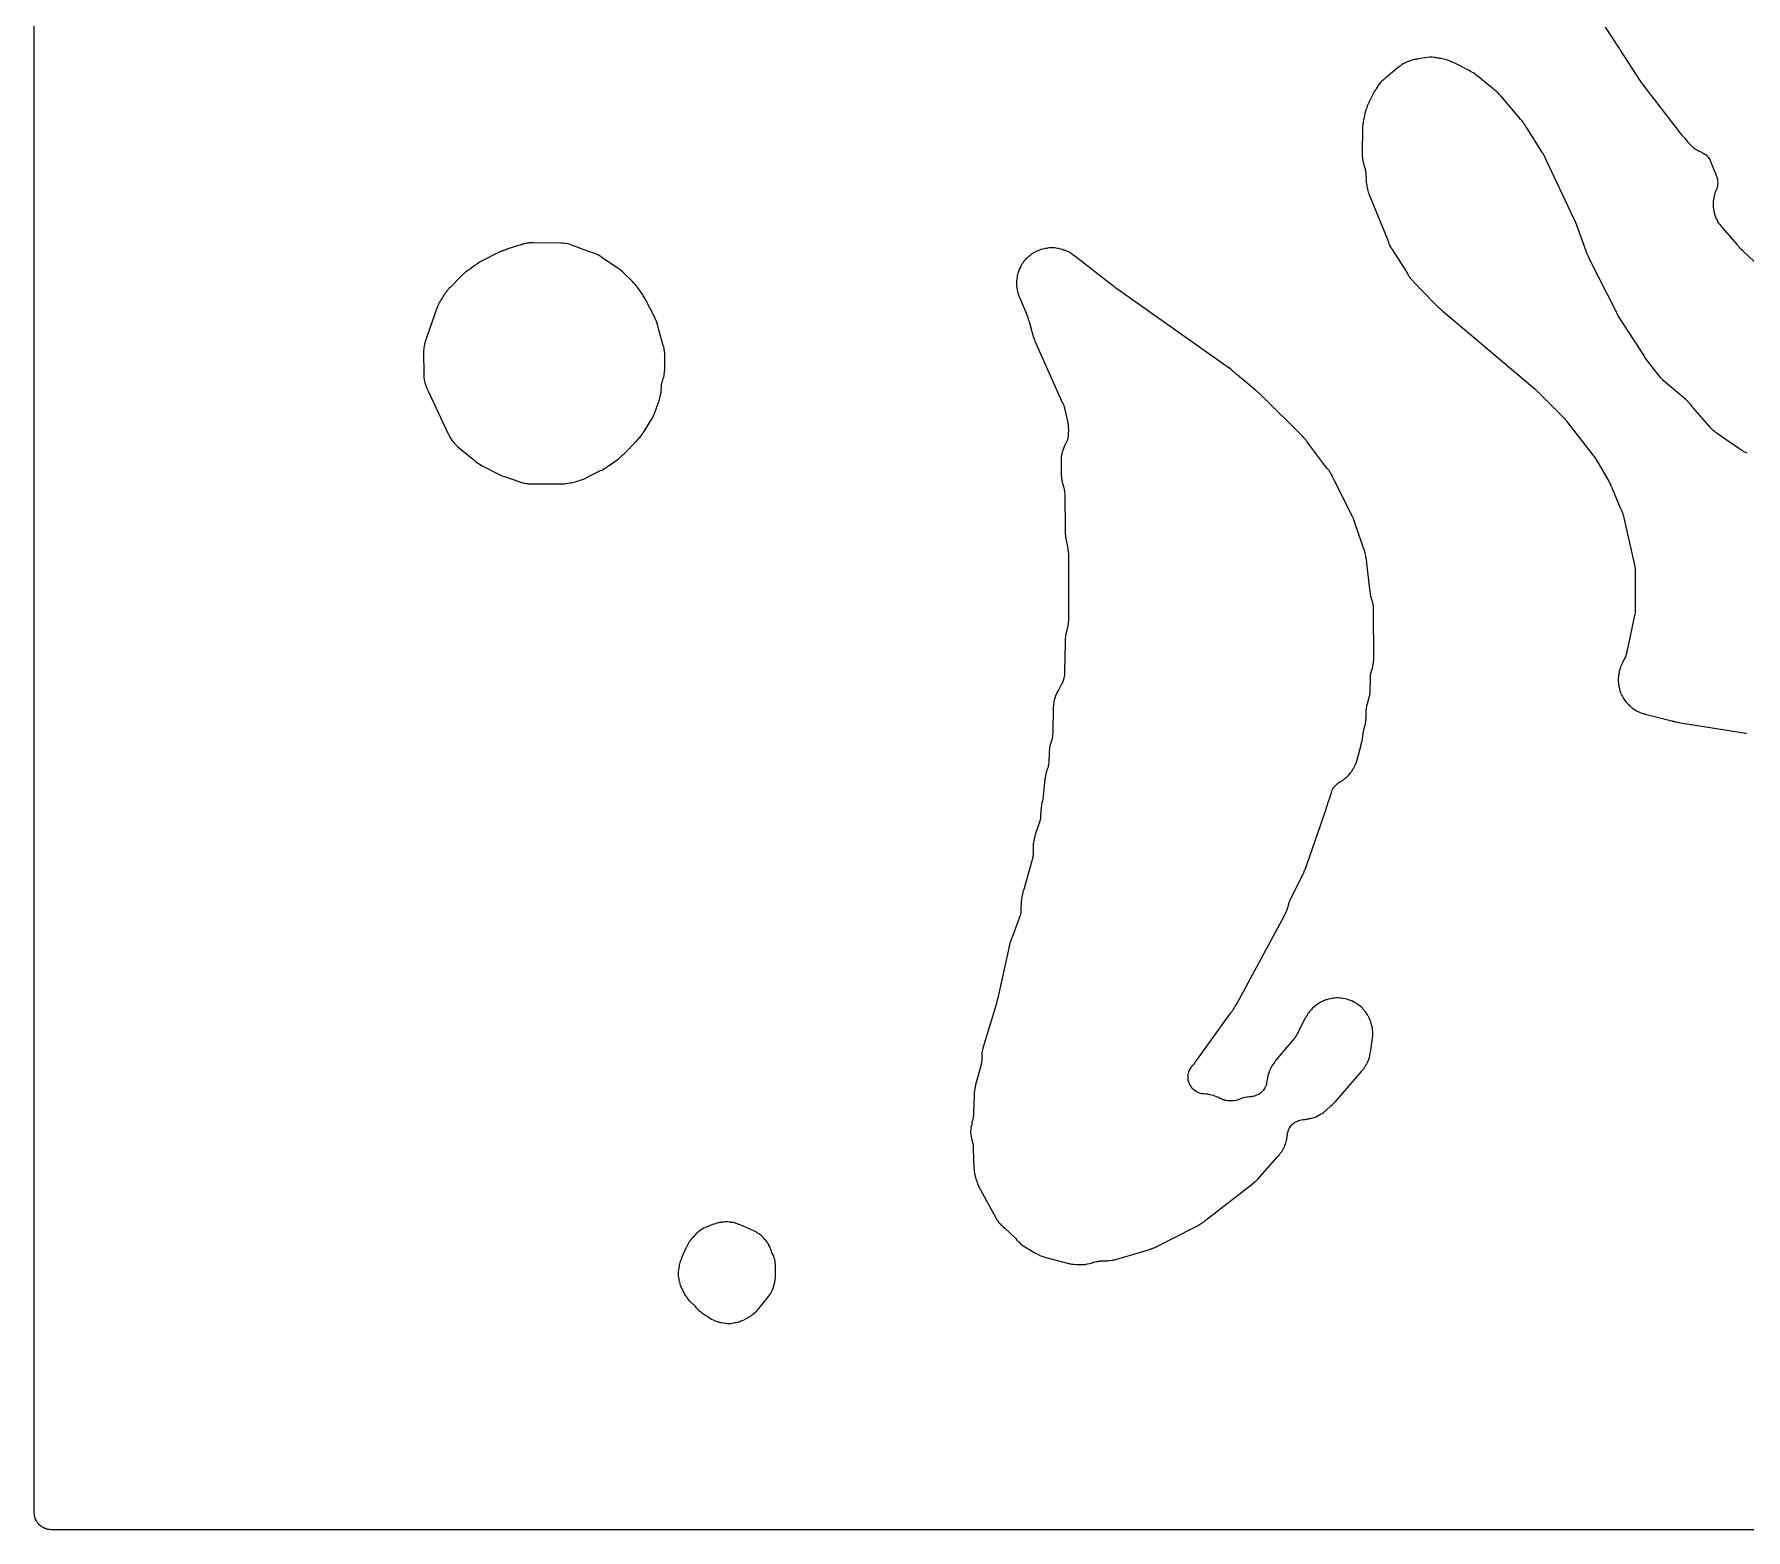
# Model space of a CAD drawing. Header units: millimetres. Extents: x 0 to 300, y 0 to 300.
# Drawn here: x -0.1 to 120.9, y -0.1 to 105.6 of the extents above; entities that cross this region are included whole.
import ezdxf

# ---------------------------------------------------------------- set-up
doc = ezdxf.new("R2010")
doc.units = ezdxf.units.MM
doc.layers.add('CUT', color=7, linetype='CONTINUOUS')

msp = doc.modelspace()

# ---------------------------------------------------------------- linework, layer by layer
at = {"layer": 'CUT'}
for points in [[(298.85, -0.08), (1.15, -0.08), (1.14, -0.08), (1.01, -0.07), (0.99, -0.07), (0.97, -0.06), (0.91, -0.05), (0.89, -0.05), (0.88, -0.05), (0.83, -0.04), (0.8, -0.03), (0.79, -0.03), (0.78, -0.02), (0.67, 0.02), (0.56, 0.07), (0.54, 0.08), (0.46, 0.12), (0.46, 0.13), (0.41, 0.17), (0.39, 0.18), (0.37, 0.19), (0.36, 0.2), (0.33, 0.23), (0.28, 0.28), (0.23, 0.33), (0.2, 0.36), (0.19, 0.37), (0.18, 0.39), (0.17, 0.41), (0.13, 0.46), (0.12, 0.46), (0.08, 0.54), (0.07, 0.56), (0.02, 0.67), (-0.02, 0.78), (-0.03, 0.79), (-0.03, 0.8), (-0.04, 0.83), (-0.05, 0.88), (-0.05, 0.89), (-0.05, 0.91), (-0.06, 0.97), (-0.07, 0.99), (-0.07, 1.01), (-0.08, 1.14), (-0.08, 1.15), (-0.08, 298.84)], [(110.99, 106.14), (111.93, 104.69), (111.96, 104.64), (111.96, 104.63), (111.97, 104.63), (111.97, 104.62), (111.99, 104.6), (112.05, 104.51), (113.38, 102.44), (113.42, 102.36), (113.5, 102.26), (113.5, 102.25), (113.56, 102.19), (113.59, 102.15), (113.6, 102.14), (116.29, 98.65), (116.31, 98.62), (116.34, 98.59), (116.38, 98.53), (116.46, 98.44), (116.48, 98.43), (116.6, 98.29), (116.81, 98.03), (116.89, 97.94), (116.9, 97.94), (117.01, 97.81), (117.1, 97.73), (117.18, 97.66), (117.25, 97.6), (117.33, 97.54), (117.42, 97.48), (117.51, 97.43), (117.57, 97.4), (117.59, 97.39), (117.73, 97.32), (117.91, 97.23), (118.02, 97.16), (118.11, 97.1), (118.17, 97.04), (118.26, 96.94), (118.34, 96.82), (118.4, 96.73), (118.46, 96.6), (118.76, 95.84), (118.79, 95.75), (118.82, 95.67), (118.85, 95.62), (118.88, 95.52), (118.91, 95.39), (118.93, 95.26), (118.94, 95.15), (118.93, 95.03), (118.92, 94.91), (118.89, 94.8), (118.87, 94.73), (118.86, 94.71), (118.82, 94.62), (118.82, 94.61), (118.81, 94.59), (118.79, 94.54), (118.78, 94.52), (118.74, 94.43), (118.73, 94.4), (118.73, 94.38), (118.71, 94.32), (118.7, 94.28), (118.68, 94.21), (118.65, 94.08), (118.63, 93.95), (118.62, 93.81), (118.62, 93.78), (118.61, 93.62), (118.61, 93.56), (118.61, 93.53), (118.62, 93.4), (118.64, 93.3), (118.64, 93.27), (118.66, 93.21), (118.67, 93.15), (118.67, 93.12), (118.69, 93.01), (118.73, 92.86), (118.77, 92.74), (118.79, 92.7), (118.82, 92.62), (118.84, 92.59), (118.86, 92.56), (118.89, 92.5), (118.93, 92.41), (119, 92.28), (119.02, 92.25), (119.08, 92.18), (119.23, 91.99), (119.27, 91.94), (120.31, 90.75), (120.32, 90.74), (120.37, 90.68), (120.38, 90.66), (120.42, 90.62), (120.46, 90.58), (120.46, 90.57), (120.53, 90.51), (120.57, 90.46), (120.62, 90.41), (120.66, 90.36), (120.67, 90.35), (120.7, 90.33), (123.98, 87.23)], [(121.02, 76.03), (120.91, 76.07), (120.87, 76.09), (120.79, 76.12), (120.71, 76.18), (120.62, 76.23), (120.61, 76.23), (120.57, 76.26), (120.42, 76.36), (118.9, 77.42), (118.88, 77.44), (118.86, 77.45), (118.81, 77.48), (118.79, 77.5), (118.72, 77.55), (118.62, 77.63), (118.5, 77.75), (118.43, 77.82), (118.42, 77.83), (118.39, 77.87), (118.37, 77.89), (117.22, 79.21), (117.16, 79.28), (117.14, 79.32), (117.07, 79.41), (117.03, 79.45), (116.99, 79.5), (116.98, 79.51), (116.98, 79.52), (116.96, 79.53), (116.95, 79.54), (116.92, 79.58), (116.89, 79.61), (116.88, 79.63), (116.85, 79.66), (116.84, 79.67), (116.83, 79.68), (116.81, 79.69), (116.78, 79.72), (116.74, 79.76), (116.73, 79.76), (116.67, 79.82), (115.09, 81.17), (115.02, 81.23), (115, 81.25), (114.98, 81.27), (114.97, 81.28), (114.93, 81.32), (114.93, 81.33), (114.89, 81.36), (114.79, 81.49), (113.97, 82.54), (113.88, 82.67), (113.79, 82.82), (113.76, 82.87), (111.94, 85.67), (111.88, 85.77), (111.82, 85.9), (111.8, 85.93), (111.77, 86.01), (111.73, 86.09), (109.9, 89.69), (109.89, 89.7), (109.88, 89.72), (109.87, 89.74), (109.86, 89.76), (109.84, 89.8), (109.83, 89.82), (109.82, 89.86), (109.81, 89.87), (109.81, 89.88), (109.8, 89.93), (109.76, 90.01), (109.74, 90.05), (108.93, 92.26), (108.92, 92.28), (108.91, 92.3), (108.91, 92.31), (108.87, 92.41), (108.83, 92.48), (108.82, 92.49), (108.82, 92.5), (108.77, 92.6), (106.76, 96.86), (106.75, 96.89), (106.74, 96.91), (106.73, 96.93), (106.71, 96.97), (106.68, 97.03), (106.63, 97.11), (106.62, 97.14), (106.61, 97.15), (106.59, 97.19), (106.57, 97.22), (106.56, 97.23), (106.55, 97.25), (105.43, 99.01), (105.42, 99.03), (105.37, 99.11), (105.36, 99.12), (105.35, 99.14), (105.32, 99.21), (105.3, 99.23), (105.3, 99.24), (105.29, 99.25), (105.28, 99.26), (105.27, 99.27), (105.27, 99.28), (105.23, 99.33), (105.2, 99.38), (105.19, 99.39), (105.19, 99.4), (105.17, 99.42), (105.16, 99.43), (105.16, 99.44), (105.14, 99.46), (105.09, 99.53), (105.04, 99.58), (105.01, 99.61), (105.01, 99.62), (105, 99.62), (104.9, 99.74), (103.6, 101.28), (103.53, 101.35), (103.49, 101.38), (103.38, 101.51), (103.35, 101.54), (103.29, 101.6), (103.28, 101.61), (103.19, 101.69), (103.18, 101.69), (103.11, 101.75), (103.1, 101.76), (103.09, 101.77), (103.07, 101.78), (103, 101.84), (102.93, 101.89), (101.9, 102.73), (101.87, 102.75), (101.81, 102.8), (101.79, 102.81), (101.78, 102.82), (101.69, 102.88), (101.61, 102.93), (101.44, 103.03), (101.35, 103.09), (101.27, 103.13), (100.39, 103.57), (100.3, 103.61), (100.23, 103.64), (100.07, 103.71), (99.98, 103.75), (99.89, 103.78), (99.75, 103.82), (99.64, 103.85), (99.56, 103.87), (99.46, 103.9), (99.36, 103.92), (99.3, 103.92), (99.26, 103.93), (99.24, 103.93), (99.2, 103.94), (99.05, 103.96), (99.01, 103.97), (99, 103.97), (98.95, 103.98), (98.87, 104), (98.72, 104.01), (98.59, 104.01), (98.42, 104), (98.21, 103.97), (98.18, 103.96), (97.71, 103.88), (97.68, 103.87), (97.65, 103.87), (97.62, 103.86), (97.58, 103.85), (97.54, 103.84), (97.53, 103.84), (97.52, 103.84), (97.43, 103.82), (97.41, 103.82), (97.32, 103.8), (97.22, 103.76), (97.08, 103.71), (97.07, 103.71), (97.04, 103.7), (96.97, 103.68), (96.85, 103.62), (96.83, 103.61), (96.81, 103.6), (96.75, 103.57), (96.62, 103.5), (96.59, 103.48), (96.53, 103.43), (96.5, 103.41), (96.48, 103.39), (96.41, 103.34), (96.37, 103.31), (95.51, 102.6), (95.44, 102.53), (95.43, 102.52), (95.42, 102.52), (95.41, 102.51), (95.37, 102.48), (95.3, 102.42), (95.19, 102.32), (95.08, 102.2), (94.98, 102.08), (94.9, 101.97), (94.83, 101.85), (94.82, 101.84), (94.81, 101.81), (94.78, 101.76), (94.74, 101.71), (94.68, 101.61), (94.27, 100.81), (94.24, 100.73), (94.23, 100.71), (94.22, 100.69), (94.21, 100.66), (94.16, 100.57), (94.13, 100.44), (94.12, 100.43), (94.07, 100.29), (94.02, 100.13), (93.91, 99.66), (93.9, 99.6), (93.86, 99.37), (93.85, 99.31), (93.84, 99.23), (93.83, 99.09), (93.81, 97.12), (93.81, 97.02), (93.82, 96.89), (93.83, 96.8), (93.84, 96.73), (93.85, 96.7), (93.87, 96.58), (93.89, 96.49), (93.91, 96.4), (93.92, 96.37), (93.95, 96.3), (93.96, 96.27), (94, 96.15), (94, 96.13), (94.01, 96.08), (94.01, 96.05), (94.02, 96.02), (94.05, 95.88), (94.05, 95.81), (94.06, 95.74), (94.06, 95.69), (94.08, 95.44), (94.08, 95.26), (94.08, 95.16), (94.1, 95.06), (94.12, 94.95), (94.12, 94.92), (94.13, 94.88), (94.15, 94.78), (94.17, 94.71), (94.17, 94.68), (94.19, 94.62), (94.2, 94.57), (94.23, 94.47), (94.27, 94.38), (94.28, 94.36), (94.28, 94.35), (95.61, 91.07), (95.62, 91.03), (95.63, 91.02), (95.65, 90.93), (95.66, 90.9), (95.7, 90.79), (95.76, 90.68), (95.82, 90.57), (95.85, 90.54), (95.87, 90.5), (95.9, 90.46), (95.91, 90.45), (95.91, 90.44), (95.93, 90.42), (96.93, 88.84), (96.94, 88.83), (96.96, 88.79), (97, 88.72), (97.03, 88.66), (97.04, 88.64), (97.08, 88.57), (97.1, 88.53), (97.12, 88.51), (97.14, 88.47), (97.18, 88.43), (97.21, 88.38), (97.26, 88.33), (97.29, 88.3), (97.29, 88.29), (97.33, 88.26), (97.38, 88.2), (97.4, 88.18), (97.44, 88.13), (98.94, 86.59), (98.98, 86.54), (99, 86.52), (99.02, 86.49), (99.05, 86.46), (99.06, 86.45), (99.07, 86.44), (99.08, 86.43), (99.15, 86.37), (99.22, 86.31), (99.24, 86.29), (99.27, 86.27), (99.29, 86.25), (99.33, 86.21), (99.35, 86.19), (99.4, 86.14), (99.42, 86.12), (99.5, 86.05), (106, 80.57), (106.11, 80.47), (107.95, 78.64), (108.01, 78.58), (108.03, 78.55), (108.04, 78.54), (108.06, 78.51), (108.07, 78.5), (108.08, 78.49), (108.12, 78.45), (108.17, 78.38), (108.19, 78.36), (108.21, 78.34), (108.25, 78.29), (110.07, 75.96), (110.1, 75.91), (110.16, 75.83), (110.21, 75.79), (110.28, 75.67), (110.29, 75.65), (110.3, 75.64), (110.32, 75.6), (110.34, 75.57), (111.19, 74.11), (111.21, 74.06), (111.25, 74), (111.25, 73.99), (111.29, 73.92), (111.33, 73.85), (111.34, 73.83), (111.35, 73.82), (111.36, 73.78), (111.38, 73.75), (111.39, 73.71), (111.41, 73.68), (111.42, 73.65), (111.44, 73.6), (111.45, 73.58), (111.48, 73.52), (112.05, 72.17), (112.07, 72.12), (112.09, 72.09), (112.1, 72.05), (112.12, 72.02), (112.13, 72.01), (112.14, 71.97), (112.16, 71.93), (112.16, 71.91), (112.19, 71.85), (112.19, 71.84), (112.2, 71.83), (112.23, 71.69), (112.24, 71.69), (112.24, 71.66), (113.04, 68.23), (113.06, 68.11), (113.07, 68.07), (113.07, 68.03), (113.08, 68.03), (113.08, 68.02), (113.09, 67.78), (113.1, 64.89), (113.1, 64.87), (113.09, 64.73), (113.07, 64.6), (113.07, 64.59), (113.06, 64.55), (112.56, 62.19), (112.54, 62.12), (112.54, 62.09), (112.52, 62.03), (112.51, 61.98), (112.5, 61.94), (112.49, 61.9), (112.48, 61.85), (112.48, 61.84), (112.47, 61.83), (112.46, 61.8), (112.46, 61.78), (112.45, 61.75), (112.44, 61.71), (112.43, 61.69), (112.43, 61.68), (112.38, 61.56), (112.19, 61.16), (112.16, 61.11), (112.16, 61.1), (112.13, 61.05), (112.11, 61.02), (112.07, 60.92), (112.04, 60.82), (112, 60.68), (111.97, 60.57), (111.96, 60.48), (111.96, 60.46), (111.93, 60.33), (111.91, 60.21), (111.9, 60.09), (111.9, 59.88), (111.91, 59.77), (111.92, 59.72), (111.92, 59.66), (111.94, 59.6), (111.95, 59.55), (111.95, 59.54), (111.97, 59.48), (111.98, 59.42), (111.99, 59.37), (111.99, 59.35), (112.02, 59.23), (112.03, 59.2), (112.05, 59.14), (112.12, 58.98), (112.13, 58.96), (112.19, 58.85), (112.21, 58.83), (112.26, 58.73), (112.32, 58.62), (112.38, 58.53), (112.46, 58.43), (112.51, 58.37), (112.62, 58.25), (112.71, 58.17), (112.74, 58.14), (112.78, 58.11), (112.79, 58.1), (112.8, 58.09), (112.82, 58.07), (112.87, 58.03), (112.89, 58.01), (112.91, 58), (112.98, 57.94), (113.07, 57.88), (113.16, 57.83), (113.25, 57.78), (113.41, 57.71), (113.44, 57.7), (113.56, 57.64), (113.64, 57.62), (113.67, 57.61), (113.69, 57.61), (113.73, 57.6), (113.76, 57.59), (113.8, 57.58), (115.69, 57.1), (115.72, 57.09), (115.78, 57.08), (115.81, 57.07), (115.85, 57.06), (115.87, 57.06), (115.9, 57.05), (115.92, 57.04), (115.93, 57.04), (115.96, 57.03), (116.1, 57), (116.17, 56.99), (116.21, 56.98), (116.31, 56.95), (120.78, 56.25), (120.88, 56.24), (120.97, 56.24)]]:
    msp.add_lwpolyline(points, dxfattribs=at)
for points in [[(27.47, 81.35), (27.47, 81.34), (27.49, 81.24), (27.51, 81.13), (27.52, 81.08), (27.54, 80.99), (27.57, 80.88), (27.61, 80.77), (27.65, 80.7), (27.66, 80.67), (27.7, 80.56), (27.73, 80.49), (27.74, 80.46), (27.76, 80.41), (27.79, 80.35), (29.19, 77.39), (29.2, 77.36), (29.3, 77.16), (29.37, 77.04), (29.45, 76.93), (29.5, 76.87), (29.53, 76.84), (29.57, 76.8), (29.6, 76.77), (29.62, 76.74), (29.64, 76.71), (29.66, 76.69), (29.7, 76.65), (29.72, 76.62), (29.79, 76.55), (29.87, 76.48), (30.99, 75.54), (31.01, 75.53), (31.04, 75.5), (31.06, 75.48), (31.08, 75.47), (31.1, 75.45), (31.19, 75.38), (31.28, 75.32), (31.33, 75.29), (31.37, 75.27), (31.54, 75.16), (31.55, 75.15), (31.68, 75.08), (31.72, 75.06), (32.78, 74.51), (32.86, 74.48), (32.93, 74.45), (33.05, 74.4), (33.16, 74.37), (34.26, 73.99), (34.33, 73.97), (34.55, 73.91), (34.72, 73.88), (34.8, 73.87), (34.85, 73.86), (34.97, 73.85), (35.07, 73.85), (37.2, 73.85), (37.3, 73.86), (37.31, 73.86), (37.32, 73.86), (37.41, 73.86), (37.51, 73.88), (37.81, 73.93), (37.83, 73.93), (37.85, 73.93), (37.93, 73.95), (37.95, 73.95), (38.04, 73.97), (38.23, 74.02), (38.3, 74.04), (38.38, 74.07), (38.47, 74.1), (38.59, 74.13), (38.65, 74.15), (38.68, 74.16), (38.79, 74.2), (38.91, 74.25), (38.93, 74.27), (38.99, 74.3), (39.02, 74.32), (39.96, 74.79), (40.06, 74.83), (40.16, 74.89), (40.2, 74.92), (40.22, 74.93), (40.26, 74.95), (40.29, 74.97), (40.35, 75), (40.38, 75.02), (40.39, 75.03), (40.41, 75.04), (40.42, 75.05), (40.43, 75.06), (40.47, 75.09), (40.49, 75.11), (40.5, 75.12), (40.51, 75.12), (40.53, 75.14), (40.56, 75.16), (41.13, 75.55), (41.14, 75.56), (41.16, 75.57), (41.17, 75.58), (41.22, 75.62), (41.26, 75.65), (41.3, 75.69), (41.32, 75.71), (41.35, 75.73), (41.36, 75.74), (41.42, 75.79), (41.49, 75.86), (41.52, 75.88), (41.54, 75.9), (41.56, 75.92), (41.58, 75.94), (41.61, 75.97), (41.62, 75.98), (42.52, 76.9), (42.59, 76.98), (42.62, 77.02), (42.63, 77.03), (42.66, 77.07), (42.72, 77.13), (42.73, 77.14), (42.75, 77.16), (42.8, 77.22), (42.87, 77.31), (42.92, 77.4), (42.93, 77.41), (42.97, 77.46), (43.04, 77.56), (43.47, 78.25), (43.52, 78.33), (43.52, 78.34), (43.53, 78.36), (43.54, 78.38), (43.6, 78.48), (43.62, 78.51), (43.66, 78.59), (43.69, 78.65), (43.76, 78.81), (43.76, 78.82), (44.04, 79.55), (44.07, 79.62), (44.11, 79.77), (44.12, 79.79), (44.15, 79.92), (44.18, 80.06), (44.2, 80.13), (44.22, 80.25), (44.22, 80.26), (44.23, 80.29), (44.24, 80.39), (44.25, 80.52), (44.26, 80.62), (44.26, 80.73), (44.26, 80.77), (44.27, 80.85), (44.27, 80.86), (44.3, 80.99), (44.32, 81.05), (44.34, 81.11), (44.36, 81.2), (44.37, 81.22), (44.39, 81.29), (44.42, 81.39), (44.45, 81.5), (44.46, 81.6), (44.48, 81.76), (44.48, 81.78), (44.5, 81.88), (44.5, 81.98), (44.5, 82.02), (44.5, 82.03), (44.49, 82.93), (44.49, 82.99), (44.49, 83.1), (44.48, 83.21), (44.47, 83.27), (44.46, 83.31), (44.46, 83.34), (44.45, 83.42), (44.42, 83.53), (44.41, 83.58), (44.4, 83.6), (44.39, 83.64), (44.06, 84.8), (44.06, 84.81), (44.04, 84.9), (44, 85.03), (44, 85.05), (43.98, 85.11), (43.97, 85.15), (43.96, 85.17), (43.96, 85.18), (43.95, 85.21), (43.91, 85.32), (43.9, 85.33), (43.88, 85.39), (43.86, 85.44), (43.85, 85.45), (43.82, 85.54), (43.81, 85.56), (43.79, 85.6), (43.76, 85.67), (43.75, 85.69), (43.75, 85.7), (43.21, 86.75), (43.17, 86.82), (43.16, 86.83), (43.15, 86.86), (43.14, 86.87), (43.09, 86.97), (43.08, 86.97), (42.98, 87.15), (42.94, 87.21), (42.62, 87.68), (42.61, 87.69), (42.55, 87.77), (42.53, 87.79), (42.5, 87.82), (42.49, 87.84), (42.48, 87.85), (42.46, 87.87), (42.45, 87.89), (42.44, 87.9), (42.42, 87.92), (42.39, 87.96), (42.36, 87.99), (42.32, 88.04), (42.27, 88.09), (42.22, 88.15), (41.59, 88.77), (41.56, 88.79), (41.53, 88.82), (41.53, 88.83), (41.44, 88.91), (41.35, 88.98), (41.32, 89), (41.27, 89.03), (41.2, 89.07), (40.05, 89.85), (40.04, 89.86), (39.99, 89.9), (39.92, 89.95), (39.8, 90.02), (39.68, 90.08), (39.56, 90.13), (39.52, 90.14), (39.44, 90.17), (39.4, 90.19), (39.37, 90.2), (39.34, 90.21), (39.25, 90.24), (37.97, 90.71), (37.93, 90.73), (37.81, 90.77), (37.71, 90.8), (37.61, 90.82), (37.41, 90.85), (37.38, 90.85), (37.3, 90.86), (37.15, 90.87), (37.14, 90.87), (35.18, 90.89), (35.1, 90.89), (34.99, 90.88), (34.98, 90.88), (34.92, 90.88), (34.83, 90.87), (34.75, 90.86), (34.61, 90.83), (34.53, 90.81), (34.44, 90.79), (34.42, 90.78), (34.38, 90.77), (34.35, 90.76), (34.32, 90.75), (33.41, 90.46), (33.32, 90.43), (33.27, 90.41), (33.25, 90.4), (33.13, 90.36), (33.1, 90.35), (33.06, 90.33), (33.05, 90.33), (33.03, 90.32), (33.02, 90.32), (32.98, 90.3), (32.96, 90.3), (32.85, 90.25), (32.83, 90.24), (32.8, 90.22), (31.63, 89.65), (31.59, 89.62), (31.51, 89.58), (31.5, 89.57), (31.4, 89.52), (31.3, 89.46), (31.28, 89.44), (31.27, 89.44), (31.26, 89.43), (31.2, 89.39), (31.17, 89.36), (31.13, 89.33), (31.12, 89.32), (31.11, 89.31), (31.1, 89.3), (31.09, 89.29), (31.07, 89.28), (30.56, 88.92), (30.51, 88.89), (30.48, 88.86), (30.41, 88.81), (30.31, 88.73), (30.26, 88.69), (30.15, 88.59), (29.31, 87.72), (29.3, 87.72), (29.24, 87.66), (29.2, 87.61), (29.18, 87.59), (29.15, 87.56), (29.11, 87.51), (29.1, 87.49), (29.04, 87.41), (29.02, 87.39), (29, 87.36), (28.96, 87.3), (28.93, 87.26), (28.92, 87.24), (28.88, 87.19), (28.84, 87.13), (28.76, 86.99), (28.75, 86.98), (28.7, 86.89), (28.67, 86.85), (28.66, 86.83), (28.63, 86.79), (28.57, 86.69), (28.5, 86.55), (28.49, 86.53), (28.45, 86.44), (28.43, 86.41), (28.42, 86.36), (28.41, 86.34), (27.64, 84.17), (27.63, 84.12), (27.6, 84.04), (27.59, 84.01), (27.59, 84), (27.58, 83.96), (27.56, 83.91), (27.53, 83.79), (27.52, 83.76), (27.5, 83.67), (27.47, 83.5), (27.46, 83.38), (27.45, 83.28), (27.45, 83.16), (27.46, 81.6), (27.46, 81.57), (27.46, 81.46)], [(66.17, 27.66), (66.18, 27.57), (66.2, 27.48), (66.24, 27.32), (66.29, 27.11), (66.29, 27.09), (66.3, 26.99), (66.31, 26.85), (66.31, 26.83), (66.31, 26.79), (66.35, 25.5), (66.35, 25.47), (66.36, 25.32), (66.37, 25.28), (66.37, 25.26), (66.39, 25.12), (66.41, 25), (66.44, 24.89), (66.45, 24.86), (66.46, 24.85), (66.47, 24.8), (66.48, 24.76), (66.49, 24.74), (66.49, 24.72), (66.51, 24.67), (66.53, 24.62), (66.54, 24.6), (66.54, 24.59), (66.56, 24.54), (66.57, 24.48), (66.61, 24.38), (66.61, 24.37), (66.63, 24.34), (66.64, 24.31), (66.65, 24.29), (66.66, 24.27), (66.66, 24.26), (66.67, 24.25), (66.67, 24.24), (66.68, 24.23), (66.69, 24.2), (66.71, 24.16), (66.73, 24.11), (66.74, 24.09), (66.75, 24.07), (66.76, 24.06), (66.78, 24.02), (66.8, 23.98), (66.81, 23.96), (67.88, 22.01), (67.91, 21.97), (67.93, 21.92), (67.94, 21.91), (67.95, 21.89), (67.96, 21.86), (68, 21.8), (68.02, 21.77), (68.02, 21.76), (68.09, 21.67), (68.17, 21.58), (68.21, 21.55), (68.26, 21.48), (68.31, 21.43), (68.32, 21.42), (68.34, 21.4), (68.45, 21.31), (68.54, 21.23), (69.31, 20.5), (69.39, 20.4), (69.45, 20.33), (69.46, 20.32), (69.47, 20.31), (69.48, 20.3), (69.49, 20.29), (69.5, 20.28), (69.54, 20.24), (69.65, 20.14), (69.74, 20.07), (69.82, 20.01), (69.89, 19.97), (69.9, 19.96), (69.93, 19.94), (69.95, 19.93), (69.96, 19.92), (70.03, 19.88), (70.04, 19.88), (70.07, 19.86), (70.11, 19.83), (70.19, 19.79), (70.29, 19.74), (70.59, 19.54), (70.7, 19.48), (70.74, 19.46), (70.87, 19.39), (70.9, 19.37), (70.98, 19.33), (71.02, 19.3), (71.15, 19.25), (71.28, 19.21), (71.29, 19.21), (71.33, 19.19), (71.36, 19.18), (71.44, 19.16), (72.97, 18.77), (72.98, 18.77), (73.06, 18.75), (73.07, 18.75), (73.1, 18.74), (73.15, 18.73), (73.17, 18.72), (73.28, 18.7), (73.31, 18.7), (73.35, 18.69), (73.39, 18.69), (73.57, 18.67), (73.7, 18.66), (74.03, 18.66), (74.14, 18.67), (74.25, 18.68), (74.36, 18.71), (74.39, 18.72), (74.54, 18.75), (74.59, 18.76), (74.67, 18.78), (74.74, 18.8), (74.8, 18.81), (74.84, 18.83), (74.86, 18.84), (74.89, 18.85), (74.9, 18.85), (75.01, 18.88), (75.03, 18.88), (75.12, 18.89), (75.14, 18.9), (75.18, 18.91), (75.19, 18.91), (75.2, 18.91), (75.22, 18.91), (75.24, 18.91), (75.27, 18.92), (75.28, 18.92), (75.29, 18.92), (75.31, 18.92), (75.34, 18.92), (75.41, 18.92), (75.48, 18.92), (75.74, 18.94), (75.75, 18.94), (75.81, 18.94), (75.9, 18.95), (76.12, 18.98), (76.14, 18.98), (76.23, 18.99), (76.29, 19.01), (76.34, 19.01), (76.46, 19.04), (78.69, 19.71), (78.76, 19.74), (78.82, 19.76), (78.86, 19.77), (78.92, 19.79), (78.93, 19.8), (78.96, 19.81), (79.02, 19.83), (79.04, 19.83), (79.08, 19.85), (79.14, 19.88), (79.18, 19.9), (79.22, 19.91), (79.24, 19.92), (79.26, 19.93), (79.31, 19.95), (79.36, 19.98), (79.37, 19.99), (81.88, 21.27), (81.93, 21.29), (81.97, 21.31), (81.98, 21.31), (81.99, 21.32), (82.01, 21.33), (82.07, 21.36), (82.1, 21.38), (82.17, 21.41), (82.2, 21.43), (82.21, 21.44), (82.24, 21.45), (82.31, 21.49), (82.38, 21.54), (82.4, 21.55), (82.41, 21.56), (82.45, 21.58), (82.46, 21.59), (82.47, 21.6), (82.49, 21.61), (82.5, 21.62), (82.51, 21.62), (82.52, 21.63), (82.6, 21.69), (82.62, 21.71), (82.65, 21.73), (82.65, 21.74), (82.69, 21.77), (82.7, 21.78), (82.72, 21.79), (82.75, 21.82), (82.76, 21.83), (82.79, 21.86), (86.02, 24.34), (86.08, 24.39), (86.24, 24.53), (86.3, 24.58), (86.36, 24.64), (86.37, 24.65), (86.42, 24.71), (87.8, 26.27), (87.84, 26.31), (87.92, 26.4), (87.99, 26.49), (88.01, 26.52), (88.01, 26.53), (88.02, 26.54), (88.05, 26.57), (88.09, 26.62), (88.15, 26.7), (88.2, 26.79), (88.25, 26.88), (88.29, 26.97), (88.3, 27.01), (88.36, 27.16), (88.4, 27.27), (88.43, 27.37), (88.46, 27.47), (88.47, 27.52), (88.48, 27.62), (88.48, 27.64), (88.49, 27.67), (88.5, 27.79), (88.51, 27.86), (88.51, 27.91), (88.52, 27.95), (88.56, 28.08), (88.6, 28.2), (88.65, 28.29), (88.7, 28.39), (88.78, 28.49), (88.87, 28.58), (88.96, 28.66), (89.05, 28.73), (89.17, 28.79), (89.26, 28.83), (89.4, 28.87), (89.5, 28.9), (89.64, 28.91), (89.69, 28.92), (89.77, 28.93), (89.88, 28.94), (89.94, 28.96), (89.99, 28.97), (90, 28.97), (90.06, 28.99), (90.1, 29), (90.12, 29), (90.14, 29), (90.16, 29.01), (90.17, 29.01), (90.19, 29.01), (90.21, 29.01), (90.31, 29.04), (90.32, 29.04), (90.34, 29.05), (90.42, 29.07), (90.53, 29.12), (90.63, 29.17), (90.67, 29.19), (90.81, 29.27), (90.83, 29.28), (90.85, 29.29), (90.87, 29.3), (90.89, 29.31), (90.96, 29.35), (90.99, 29.37), (91, 29.37), (91.1, 29.45), (91.14, 29.49), (91.18, 29.52), (91.2, 29.53), (91.27, 29.6), (91.55, 29.86), (91.57, 29.87), (91.59, 29.89), (91.68, 29.96), (91.76, 30.04), (91.77, 30.05), (91.78, 30.06), (91.82, 30.1), (91.84, 30.13), (91.89, 30.18), (91.9, 30.19), (91.95, 30.24), (93.76, 32.32), (93.76, 32.33), (93.82, 32.4), (93.85, 32.44), (93.88, 32.47), (93.96, 32.58), (94.04, 32.71), (94.05, 32.73), (94.06, 32.74), (94.09, 32.8), (94.12, 32.85), (94.19, 32.99), (94.24, 33.11), (94.26, 33.15), (94.26, 33.16), (94.27, 33.18), (94.31, 33.3), (94.34, 33.44), (94.34, 33.47), (94.35, 33.51), (94.39, 33.71), (94.41, 33.81), (94.41, 33.83), (94.53, 34.66), (94.53, 34.7), (94.55, 34.8), (94.55, 34.9), (94.55, 35.13), (94.54, 35.24), (94.53, 35.35), (94.51, 35.42), (94.51, 35.44), (94.5, 35.46), (94.47, 35.6), (94.43, 35.74), (94.42, 35.76), (94.42, 35.78), (94.39, 35.88), (94.38, 35.89), (94.35, 35.99), (94.32, 36.05), (94.3, 36.09), (94.26, 36.17), (94.24, 36.2), (94.22, 36.23), (94.18, 36.31), (94.14, 36.38), (94.08, 36.47), (94.03, 36.54), (93.99, 36.58), (93.97, 36.61), (93.95, 36.64), (93.92, 36.67), (93.87, 36.72), (93.84, 36.76), (93.77, 36.83), (93.66, 36.93), (93.57, 37), (93.52, 37.03), (93.42, 37.1), (93.36, 37.14), (93.33, 37.16), (93.29, 37.18), (93.28, 37.19), (93.27, 37.19), (93.26, 37.2), (93.23, 37.21), (93.2, 37.23), (93.16, 37.25), (93.07, 37.3), (92.97, 37.34), (92.9, 37.36), (92.84, 37.38), (92.72, 37.42), (92.6, 37.45), (92.4, 37.48), (92.4, 37.47), (92.31, 37.49), (92.22, 37.5), (92.09, 37.51), (92, 37.51), (91.87, 37.5), (91.78, 37.49), (91.69, 37.47), (91.69, 37.48), (91.56, 37.46), (91.43, 37.43), (91.31, 37.39), (91.28, 37.38), (91.23, 37.37), (91.11, 37.33), (91.07, 37.31), (91.04, 37.3), (90.99, 37.27), (90.94, 37.24), (90.88, 37.21), (90.86, 37.2), (90.85, 37.19), (90.83, 37.18), (90.76, 37.15), (90.68, 37.1), (90.55, 37), (90.52, 36.97), (90.42, 36.9), (90.29, 36.79), (90.26, 36.76), (90.21, 36.7), (90.14, 36.62), (90.1, 36.58), (90.06, 36.53), (90.02, 36.47), (89.99, 36.43), (89.96, 36.39), (89.9, 36.3), (89.85, 36.21), (89.84, 36.19), (89.82, 36.15), (89.81, 36.14), (89.8, 36.11), (89.78, 36.08), (89.25, 35.07), (89.22, 35.01), (89.18, 34.92), (89.16, 34.88), (89.13, 34.83), (89.12, 34.82), (89.06, 34.74), (89.05, 34.71), (89.04, 34.69), (89.03, 34.68), (89.02, 34.66), (89, 34.64), (88.99, 34.63), (88.98, 34.62), (88.9, 34.53), (88.87, 34.5), (87.68, 33.08), (87.59, 32.96), (87.52, 32.85), (87.49, 32.8), (87.44, 32.74), (87.43, 32.73), (87.41, 32.7), (87.37, 32.62), (87.36, 32.6), (87.35, 32.59), (87.31, 32.51), (87.25, 32.37), (87.19, 32.2), (87.16, 32.09), (87.14, 32.01), (87.11, 31.9), (87.08, 31.7), (87.07, 31.66), (87.05, 31.55), (87.04, 31.51), (87.03, 31.44), (87.01, 31.35), (86.97, 31.26), (86.91, 31.15), (86.85, 31.04), (86.79, 30.96), (86.7, 30.87), (86.62, 30.79), (86.51, 30.72), (86.43, 30.67), (86.33, 30.63), (86.19, 30.57), (86.09, 30.55), (86.04, 30.54), (86, 30.54), (85.94, 30.53), (85.87, 30.53), (85.82, 30.52), (85.8, 30.52), (85.7, 30.51), (85.68, 30.5), (85.51, 30.48), (85.51, 30.47), (85.43, 30.46), (85.31, 30.43), (85.25, 30.41), (85.15, 30.36), (85.09, 30.34), (85.08, 30.34), (85.07, 30.33), (85.01, 30.31), (84.88, 30.27), (84.87, 30.27), (84.86, 30.26), (84.72, 30.24), (84.55, 30.23), (84.54, 30.23), (84.53, 30.23), (84.43, 30.24), (84.27, 30.25), (84.18, 30.26), (84.16, 30.26), (84.12, 30.27), (84.09, 30.28), (84.04, 30.29), (83.95, 30.32), (83.87, 30.36), (83.78, 30.4), (83.77, 30.41), (83.65, 30.47), (83.53, 30.52), (83.51, 30.53), (83.38, 30.58), (83.28, 30.62), (83.17, 30.64), (83.03, 30.67), (82.89, 30.7), (82.81, 30.71), (82.78, 30.71), (82.75, 30.72), (82.64, 30.73), (82.63, 30.73), (82.47, 30.74), (82.39, 30.76), (82.25, 30.8), (82.15, 30.85), (82.06, 30.9), (81.96, 30.97), (81.87, 31.05), (81.78, 31.14), (81.7, 31.25), (81.65, 31.33), (81.59, 31.45), (81.54, 31.57), (81.51, 31.67), (81.5, 31.79), (81.49, 31.89), (81.5, 32.03), (81.51, 32.14), (81.54, 32.25), (81.58, 32.37), (81.63, 32.48), (81.7, 32.59), (81.71, 32.62), (81.72, 32.63), (81.73, 32.64), (81.74, 32.65), (81.76, 32.67), (81.77, 32.69), (81.78, 32.7), (81.79, 32.71), (81.8, 32.72), (81.8, 32.73), (81.82, 32.75), (81.85, 32.78), (81.88, 32.81), (81.89, 32.82), (81.93, 32.87), (81.95, 32.9), (81.97, 32.94), (81.99, 32.96), (82, 32.97), (82.01, 32.98), (82.01, 32.99), (82.03, 33.02), (84.45, 36.37), (84.46, 36.39), (84.47, 36.4), (84.49, 36.42), (84.5, 36.44), (84.51, 36.45), (84.52, 36.46), (84.59, 36.54), (84.64, 36.62), (84.66, 36.65), (84.66, 36.66), (84.68, 36.68), (84.76, 36.8), (84.83, 36.93), (84.83, 36.94), (84.85, 36.96), (84.85, 36.97), (84.87, 36.99), (84.93, 37.09), (88.31, 43.35), (88.32, 43.37), (88.32, 43.38), (88.33, 43.39), (88.33, 43.4), (88.34, 43.41), (88.34, 43.42), (88.35, 43.43), (88.35, 43.44), (88.35, 43.45), (88.36, 43.46), (88.37, 43.48), (88.4, 43.54), (88.41, 43.56), (88.42, 43.57), (88.43, 43.59), (88.43, 43.6), (88.43, 43.61), (88.47, 43.7), (88.48, 43.72), (88.49, 43.73), (88.49, 43.74), (88.52, 43.81), (88.53, 43.85), (88.55, 43.92), (88.57, 43.99), (88.58, 44.02), (88.59, 44.05), (88.59, 44.06), (88.6, 44.11), (88.61, 44.14), (88.61, 44.15), (88.61, 44.16), (88.61, 44.17), (88.62, 44.18), (88.64, 44.25), (88.65, 44.27), (88.65, 44.29), (88.7, 44.43), (88.7, 44.44), (88.71, 44.46), (88.73, 44.51), (88.74, 44.52), (88.75, 44.54), (88.76, 44.55), (89.64, 46.27), (89.65, 46.31), (89.69, 46.4), (89.7, 46.42), (89.7, 46.43), (89.7, 46.44), (89.71, 46.47), (89.75, 46.56), (89.77, 46.6), (89.77, 46.61), (89.78, 46.63), (89.79, 46.64), (89.79, 46.65), (89.89, 46.93), (90.88, 49.78), (91.16, 50.6), (91.2, 50.72), (91.31, 51.04), (91.33, 51.1), (91.37, 51.25), (91.38, 51.29), (91.39, 51.33), (91.4, 51.36), (91.4, 51.37), (91.41, 51.38), (91.41, 51.39), (91.49, 51.61), (91.51, 51.66), (91.52, 51.68), (91.53, 51.71), (91.54, 51.72), (91.54, 51.74), (91.56, 51.79), (91.57, 51.84), (91.57, 51.85), (91.58, 51.88), (91.58, 51.89), (91.58, 51.9), (91.59, 51.91), (91.6, 51.95), (91.62, 52.05), (91.62, 52.06), (91.63, 52.1), (91.65, 52.14), (91.69, 52.23), (91.71, 52.27), (91.74, 52.33), (91.76, 52.36), (91.79, 52.41), (91.82, 52.44), (91.86, 52.49), (91.91, 52.54), (91.95, 52.58), (92, 52.63), (92.03, 52.65), (92.04, 52.66), (92.1, 52.7), (92.13, 52.72), (92.16, 52.74), (92.2, 52.77), (92.22, 52.78), (92.24, 52.79), (92.3, 52.82), (92.31, 52.82), (92.32, 52.83), (92.37, 52.87), (92.41, 52.89), (92.42, 52.9), (92.43, 52.91), (92.44, 52.91), (92.45, 52.92), (92.47, 52.93), (92.5, 52.96), (92.52, 52.97), (92.53, 52.98), (92.54, 52.98), (92.56, 53), (92.59, 53.03), (92.61, 53.04), (92.65, 53.08), (92.66, 53.09), (92.68, 53.11), (92.74, 53.15), (92.81, 53.22), (92.88, 53.3), (92.98, 53.42), (93.06, 53.53), (93.08, 53.57), (93.09, 53.59), (93.1, 53.6), (93.12, 53.63), (93.13, 53.64), (93.13, 53.65), (93.15, 53.68), (93.15, 53.69), (93.18, 53.74), (93.2, 53.77), (93.21, 53.78), (93.29, 53.92), (93.33, 54.01), (93.37, 54.12), (93.42, 54.27), (93.44, 54.34), (93.73, 55.41), (93.74, 55.47), (93.75, 55.51), (93.75, 55.53), (93.76, 55.56), (93.77, 55.59), (93.77, 55.6), (93.77, 55.61), (93.78, 55.62), (93.79, 55.65), (93.8, 55.7), (93.8, 55.71), (93.82, 55.82), (93.87, 56.22), (93.99, 56.74), (94, 56.78), (94.03, 56.89), (94.04, 56.95), (94.04, 57), (94.05, 57.02), (94.07, 57.14), (94.08, 57.27), (94.08, 57.41), (94.09, 57.79), (94.09, 57.82), (94.09, 57.84), (94.1, 57.95), (94.1, 57.98), (94.1, 57.99), (94.12, 58.09), (94.13, 58.12), (94.14, 58.18), (94.14, 58.21), (94.15, 58.24), (94.19, 58.38), (94.21, 58.42), (94.21, 58.44), (94.23, 58.51), (94.24, 58.55), (94.25, 58.56), (94.28, 58.67), (94.28, 58.69), (94.32, 58.84), (94.32, 58.85), (94.33, 58.91), (94.34, 58.95), (94.35, 58.99), (94.35, 59), (94.35, 59.01), (94.35, 59.02), (94.35, 59.03), (94.36, 59.05), (94.36, 59.14), (94.36, 59.15), (94.36, 59.23), (94.39, 60.09), (94.39, 60.13), (94.39, 60.17), (94.39, 60.2), (94.39, 60.21), (94.4, 60.34), (94.4, 60.37), (94.4, 60.39), (94.42, 60.46), (94.45, 60.58), (94.46, 60.61), (94.46, 60.63), (94.47, 60.65), (94.48, 60.68), (94.5, 60.73), (94.51, 60.78), (94.52, 60.79), (94.52, 60.8), (94.52, 60.81), (94.52, 60.82), (94.55, 60.92), (94.56, 60.99), (94.58, 61.06), (94.6, 61.2), (94.6, 61.25), (94.62, 61.36), (94.62, 61.46), (94.62, 61.47), (94.62, 61.54), (94.62, 61.56), (94.61, 64.84), (94.61, 64.9), (94.61, 64.91), (94.61, 65.01), (94.61, 65.05), (94.6, 65.12), (94.6, 65.18), (94.59, 65.23), (94.59, 65.24), (94.58, 65.31), (94.57, 65.34), (94.57, 65.38), (94.56, 65.4), (94.55, 65.42), (94.55, 65.45), (94.54, 65.47), (94.54, 65.49), (94.53, 65.52), (94.52, 65.54), (94.52, 65.56), (94.51, 65.59), (94.49, 65.64), (94.49, 65.65), (94.49, 65.66), (94.48, 65.67), (94.48, 65.69), (94.47, 65.71), (94.47, 65.72), (94.46, 65.74), (94.45, 65.75), (94.45, 65.77), (94.41, 65.91), (94.41, 65.92), (94.41, 65.93), (94.39, 66.04), (94.39, 66.05), (94.38, 66.1), (94.38, 66.13), (94.37, 66.21), (94.12, 68.25), (94.12, 68.35), (94.12, 68.36), (94.11, 68.47), (94.11, 68.48), (94.09, 68.58), (94.07, 68.69), (94.05, 68.79), (94, 68.98), (93.98, 69.05), (93.31, 71.03), (93.3, 71.04), (93.3, 71.06), (93.28, 71.1), (93.27, 71.13), (93.26, 71.17), (93.25, 71.2), (93.22, 71.3), (93.18, 71.41), (93.13, 71.51), (93.12, 71.52), (93.12, 71.53), (93.07, 71.65), (91.78, 74.2), (91.78, 74.21), (91.74, 74.3), (91.73, 74.31), (91.7, 74.38), (91.69, 74.4), (91.68, 74.42), (91.67, 74.44), (91.63, 74.51), (91.61, 74.54), (91.61, 74.55), (91.59, 74.58), (91.55, 74.64), (91.54, 74.65), (91.53, 74.66), (91.53, 74.67), (91.52, 74.69), (91.51, 74.7), (91.49, 74.73), (91.48, 74.74), (91.48, 74.75), (91.47, 74.77), (91.44, 74.81), (91.41, 74.85), (91.4, 74.86), (91.39, 74.87), (91.37, 74.9), (91.31, 74.97), (89.97, 76.75), (89.95, 76.78), (89.93, 76.8), (89.92, 76.82), (89.91, 76.83), (89.88, 76.87), (89.87, 76.88), (89.84, 76.91), (89.81, 76.96), (89.65, 77.14), (89.6, 77.19), (86.69, 80.1), (86.65, 80.13), (86.63, 80.16), (86.59, 80.19), (86.56, 80.21), (86.53, 80.24), (86.52, 80.24), (86.49, 80.27), (86.45, 80.31), (86.41, 80.35), (86.37, 80.38), (86.35, 80.4), (86.32, 80.42), (86.28, 80.46), (86.27, 80.47), (86.24, 80.49), (84.98, 81.54), (84.96, 81.56), (84.94, 81.58), (84.92, 81.59), (84.9, 81.61), (84.89, 81.62), (84.84, 81.66), (84.79, 81.71), (84.74, 81.75), (84.73, 81.76), (84.69, 81.79), (84.67, 81.81), (84.65, 81.83), (84.64, 81.84), (84.57, 81.9), (84.53, 81.94), (84.41, 82.02), (84.4, 82.03), (76.53, 87.59), (76.46, 87.64), (76.4, 87.68), (76.38, 87.69), (76.37, 87.7), (76.36, 87.72), (76.35, 87.72), (76.31, 87.76), (76.25, 87.8), (76.22, 87.83), (76.19, 87.85), (76.15, 87.88), (73.49, 89.95), (73.37, 90.03), (73.35, 90.05), (73.32, 90.06), (73.26, 90.11), (73.15, 90.19), (73.1, 90.22), (72.99, 90.27), (72.98, 90.28), (72.97, 90.28), (72.92, 90.31), (72.86, 90.33), (72.85, 90.34), (72.83, 90.34), (72.77, 90.36), (72.76, 90.36), (72.75, 90.36), (72.73, 90.37), (72.72, 90.37), (72.68, 90.38), (72.62, 90.41), (72.48, 90.45), (72.3, 90.49), (72.15, 90.52), (72.04, 90.53), (72.03, 90.53), (71.91, 90.54), (71.81, 90.54), (71.8, 90.54), (71.65, 90.53), (71.55, 90.51), (71.51, 90.5), (71.38, 90.48), (71.34, 90.47), (71.2, 90.44), (71.09, 90.42), (70.99, 90.38), (70.87, 90.33), (70.86, 90.32), (70.81, 90.3), (70.79, 90.29), (70.77, 90.28), (70.72, 90.26), (70.68, 90.24), (70.62, 90.21), (70.55, 90.17), (70.48, 90.12), (70.4, 90.07), (70.27, 89.96), (70.24, 89.94), (70.11, 89.83), (70.07, 89.79), (70.03, 89.75), (69.97, 89.68), (69.91, 89.61), (69.8, 89.46), (69.75, 89.38), (69.7, 89.29), (69.66, 89.22), (69.6, 89.11), (69.56, 89.02), (69.52, 88.92), (69.48, 88.8), (69.45, 88.69), (69.42, 88.56), (69.41, 88.5), (69.38, 88.33), (69.36, 88.22), (69.36, 88.12), (69.36, 87.96), (69.37, 87.83), (69.39, 87.71), (69.41, 87.58), (69.44, 87.43), (69.46, 87.35), (69.49, 87.26), (69.53, 87.15), (69.56, 87.1), (69.56, 87.09), (69.56, 87.08), (69.57, 87.05), (69.58, 87.02), (69.61, 86.94), (70.11, 85.75), (70.15, 85.64), (70.16, 85.61), (70.17, 85.58), (70.18, 85.57), (70.18, 85.55), (70.19, 85.52), (70.22, 85.43), (70.22, 85.42), (70.24, 85.37), (70.25, 85.32), (70.4, 84.8), (70.4, 84.79), (70.41, 84.77), (70.42, 84.74), (70.42, 84.73), (70.43, 84.68), (70.44, 84.65), (70.47, 84.54), (70.47, 84.51), (70.51, 84.39), (70.51, 84.37), (70.52, 84.34), (70.53, 84.3), (70.54, 84.27), (70.57, 84.21), (70.58, 84.19), (70.58, 84.17), (70.59, 84.15), (70.61, 84.11), (70.61, 84.09), (70.66, 83.98), (70.67, 83.95), (70.69, 83.9), (70.71, 83.84), (72.52, 79.78), (72.55, 79.7), (72.6, 79.6), (72.65, 79.54), (72.65, 79.53), (72.66, 79.52), (72.66, 79.51), (72.66, 79.5), (72.67, 79.49), (72.69, 79.43), (72.7, 79.4), (72.73, 79.3), (72.74, 79.27), (72.75, 79.25), (72.75, 79.23), (72.75, 79.22), (72.76, 79.17), (72.77, 79.1), (72.97, 78.28), (72.97, 78.26), (72.98, 78.19), (72.99, 78.14), (73, 78.11), (73.02, 78.05), (73.02, 78.03), (73.02, 77.99), (73.02, 77.91), (73.02, 77.87), (73.03, 77.64), (73.02, 77.39), (73.02, 77.37), (73.02, 77.36), (73.02, 77.35), (73.01, 77.31), (73.01, 77.25), (73.01, 77.22), (73.01, 77.21), (72.99, 77.11), (72.96, 76.98), (72.93, 76.89), (72.89, 76.8), (72.87, 76.75), (72.84, 76.7), (72.81, 76.65), (72.81, 76.64), (72.76, 76.54), (72.71, 76.41), (72.7, 76.39), (72.67, 76.32), (72.65, 76.26), (72.64, 76.23), (72.64, 76.22), (72.64, 76.21), (72.63, 76.19), (72.61, 76.14), (72.6, 76.11), (72.57, 76.01), (72.55, 75.91), (72.52, 75.71), (72.51, 75.62), (72.51, 75.53), (72.51, 75.37), (72.51, 75.34), (72.51, 75.28), (72.51, 75.24), (72.51, 75.2), (72.51, 74.98), (72.52, 74.81), (72.52, 74.79), (72.53, 74.5), (72.53, 74.47), (72.53, 74.45), (72.54, 74.33), (72.55, 74.21), (72.56, 74.19), (72.57, 74.09), (72.58, 74.06), (72.6, 73.95), (72.63, 73.84), (72.64, 73.78), (72.65, 73.75), (72.66, 73.73), (72.66, 73.72), (72.67, 73.69), (72.68, 73.67), (72.68, 73.66), (72.73, 73.48), (72.76, 73.32), (72.76, 73.27), (72.77, 73.13), (72.77, 73.11), (72.77, 73.1), (72.77, 73.08), (72.8, 70.67), (72.8, 70.54), (72.8, 70.53), (72.8, 70.48), (72.81, 70.38), (72.81, 70.34), (72.81, 70.31), (72.81, 70.28), (72.82, 70.25), (72.82, 70.24), (72.82, 70.19), (72.83, 70.16), (72.83, 70.1), (72.84, 70.04), (72.85, 69.97), (72.86, 69.95), (72.88, 69.84), (72.89, 69.81), (72.89, 69.78), (72.9, 69.71), (72.91, 69.69), (72.98, 69.27), (73, 69.18), (73, 69.17), (73, 69.15), (73.01, 69.11), (73.02, 69.03), (73.04, 68.92), (73.04, 68.91), (73.04, 68.89), (73.05, 68.11), (73.05, 67.99), (73.05, 67.82), (73.05, 67.56), (73.04, 65.67), (73.04, 64.79), (73.04, 64.42), (73.04, 64.31), (73.04, 64.27), (73.04, 64.26), (73.03, 64.14), (73.02, 64.09), (73.01, 63.97), (73.01, 63.93), (72.97, 63.73), (72.89, 63.41), (72.87, 63.31), (72.86, 63.28), (72.85, 63.22), (72.83, 63.11), (72.82, 63.03), (72.81, 62.95), (72.8, 62.8), (72.8, 62.77), (72.8, 62.67), (72.8, 62.62), (72.76, 60.58), (72.76, 60.56), (72.76, 60.53), (72.76, 60.51), (72.76, 60.5), (72.76, 60.49), (72.75, 60.37), (72.75, 60.35), (72.73, 60.24), (72.73, 60.23), (72.73, 60.22), (72.7, 60.11), (72.69, 60.06), (72.69, 60.05), (72.69, 60.04), (72.69, 60.03), (72.69, 60.02), (72.68, 60), (72.64, 59.89), (72.64, 59.88), (72.63, 59.87), (72.58, 59.74), (72.57, 59.73), (72.55, 59.69), (72.32, 59.28), (72.31, 59.27), (72.3, 59.25), (72.3, 59.24), (72.29, 59.22), (72.28, 59.21), (72.21, 59.07), (72.2, 59.04), (72.19, 59.01), (72.18, 58.99), (72.18, 58.98), (72.17, 58.96), (72.16, 58.95), (72.15, 58.94), (72.13, 58.88), (72.12, 58.86), (72.11, 58.82), (72.1, 58.78), (72.09, 58.76), (72.09, 58.75), (72.06, 58.67), (72.03, 58.57), (72.01, 58.46), (71.99, 58.37), (71.98, 58.29), (71.98, 58.28), (71.98, 58.26), (71.98, 58.25), (71.97, 58.17), (71.97, 58.13), (71.96, 58.06), (71.96, 58.01), (71.92, 56.27), (71.92, 56.24), (71.92, 56.22), (71.92, 56.21), (71.92, 56.15), (71.91, 56.08), (71.9, 56.02), (71.9, 55.96), (71.9, 55.95), (71.89, 55.91), (71.89, 55.9), (71.88, 55.86), (71.87, 55.82), (71.87, 55.81), (71.86, 55.76), (71.86, 55.75), (71.85, 55.74), (71.85, 55.73), (71.84, 55.71), (71.82, 55.65), (71.81, 55.62), (71.81, 55.61), (71.81, 55.6), (71.8, 55.58), (71.79, 55.55), (71.78, 55.54), (71.76, 55.48), (71.75, 55.45), (71.74, 55.39), (71.72, 55.33), (71.71, 55.24), (71.7, 55.2), (71.69, 55.12), (71.69, 55.09), (71.69, 55.07), (71.69, 55.06), (71.68, 54.96), (71.68, 54.9), (71.68, 54.88), (71.67, 54.83), (71.66, 54.78), (71.66, 54.68), (71.66, 54.66), (71.65, 54.34), (71.65, 54.31), (71.65, 54.3), (71.65, 54.27), (71.64, 54.2), (71.64, 54.19), (71.63, 54.04), (71.62, 53.97), (71.61, 53.94), (71.59, 53.83), (71.56, 53.73), (71.51, 53.61), (71.48, 53.51), (71.44, 53.37), (71.41, 53.24), (71.38, 53.06), (71.37, 52.99), (71.22, 51.56), (71.22, 51.54), (71.19, 51.45), (71.16, 51.33), (71.14, 51.24), (71.12, 51.14), (71.1, 50.93), (71.1, 50.92), (71.1, 50.91), (71.09, 50.81), (71.09, 50.77), (71.09, 50.74), (71.07, 50.47), (71.07, 50.4), (71.07, 50.37), (71.07, 50.31), (71.06, 50.27), (71.06, 50.25), (71.06, 50.24), (71.06, 50.22), (71.05, 50.18), (71.05, 50.16), (71.04, 50.14), (71.04, 50.13), (71.03, 50.1), (71.03, 50.09), (71.03, 50.08), (71.02, 50.03), (71.02, 50.01), (71.01, 50), (70.69, 49.06), (70.67, 48.97), (70.65, 48.92), (70.65, 48.91), (70.64, 48.88), (70.61, 48.75), (70.61, 48.74), (70.59, 48.63), (70.58, 48.61), (70.57, 48.52), (70.56, 48.49), (70.56, 48.47), (70.56, 48.46), (70.55, 48.42), (70.55, 48.36), (70.55, 48.31), (70.55, 48.29), (70.55, 48.25), (70.53, 47.69), (70.51, 47.48), (70.51, 47.45), (70.5, 47.42), (70.49, 47.36), (70.49, 47.35), (70.48, 47.34), (70.48, 47.31), (70.47, 47.26), (70.45, 47.2), (70, 45.6), (69.9, 45.25), (69.88, 45.19), (69.84, 45.08), (69.81, 44.97), (69.79, 44.85), (69.77, 44.78), (69.76, 44.72), (69.75, 44.68), (69.75, 44.67), (69.73, 44.59), (69.71, 44.44), (69.7, 44.34), (69.67, 43.76), (69.67, 43.7), (69.67, 43.65), (69.67, 43.59), (69.64, 43.44), (69.61, 43.31), (69.6, 43.29), (69.56, 43.16), (69.04, 41.75), (69.02, 41.71), (69.01, 41.69), (68.99, 41.63), (68.94, 41.53), (68.93, 41.5), (68.9, 41.38), (68.9, 41.35), (68.89, 41.32), (68.87, 41.25), (68.83, 41.09), (68.82, 41.04), (68.04, 37.51), (68.04, 37.5), (68, 37.38), (67.95, 37.16), (67.94, 37.14), (67.94, 37.13), (67.06, 34.2), (67.04, 34.11), (67.03, 34.1), (66.99, 33.96), (66.99, 33.93), (66.94, 33.74), (66.92, 33.6), (66.91, 33.46), (66.91, 33.45), (66.9, 33.19), (66.9, 33.15), (66.9, 33.11), (66.89, 32.99), (66.88, 32.91), (66.88, 32.89), (66.87, 32.85), (66.87, 32.83), (66.86, 32.79), (66.85, 32.77), (66.84, 32.73), (66.83, 32.7), (66.81, 32.63), (66.47, 31.36), (66.46, 31.34), (66.44, 31.24), (66.43, 31.17), (66.42, 31.14), (66.42, 31.13), (66.42, 31.11), (66.39, 30.94), (66.37, 30.81), (66.36, 30.66), (66.36, 30.58), (66.36, 30.56), (66.33, 29.41), (66.33, 29.38), (66.33, 29.35), (66.32, 29.21), (66.31, 29.09), (66.28, 28.97), (66.24, 28.86), (66.21, 28.74), (66.2, 28.63), (66.2, 28.62), (66.17, 28.48), (66.14, 28.35), (66.13, 28.24), (66.13, 28.22), (66.12, 28.09), (66.12, 28), (66.12, 27.99), (66.13, 27.84), (66.15, 27.75), (66.15, 27.74), (66.16, 27.7)], [(45.49, 17.67), (45.5, 17.6), (45.5, 17.57), (45.52, 17.48), (45.53, 17.45), (45.55, 17.36), (45.57, 17.26), (45.61, 17.17), (45.75, 16.85), (45.79, 16.76), (45.83, 16.69), (45.86, 16.63), (45.88, 16.59), (45.94, 16.49), (45.98, 16.45), (46.01, 16.4), (46.02, 16.39), (46.03, 16.38), (46.08, 16.29), (46.15, 16.2), (46.23, 16.11), (46.26, 16.09), (46.32, 16.03), (46.64, 15.72), (46.66, 15.7), (46.68, 15.67), (46.7, 15.64), (46.73, 15.62), (46.73, 15.61), (46.77, 15.57), (46.79, 15.55), (46.81, 15.52), (46.82, 15.51), (46.83, 15.5), (46.84, 15.49), (46.92, 15.42), (47.05, 15.32), (47.1, 15.27), (47.15, 15.24), (47.21, 15.19), (47.22, 15.18), (47.25, 15.16), (47.32, 15.12), (47.33, 15.12), (47.35, 15.11), (47.35, 15.1), (47.36, 15.1), (47.4, 15.08), (47.51, 15), (47.54, 14.98), (47.55, 14.97), (47.56, 14.96), (47.6, 14.93), (47.63, 14.91), (47.68, 14.89), (47.72, 14.86), (47.81, 14.81), (47.92, 14.76), (47.97, 14.74), (48, 14.72), (48.07, 14.69), (48.14, 14.66), (48.18, 14.65), (48.19, 14.64), (48.21, 14.64), (48.27, 14.62), (48.3, 14.61), (48.32, 14.61), (48.36, 14.6), (48.41, 14.58), (48.52, 14.56), (48.74, 14.53), (48.79, 14.52), (48.94, 14.51), (49.06, 14.51), (49.16, 14.51), (49.27, 14.53), (49.44, 14.56), (49.45, 14.56), (49.5, 14.57), (49.58, 14.58), (49.7, 14.61), (49.73, 14.62), (49.81, 14.65), (49.88, 14.68), (49.9, 14.69), (49.98, 14.72), (49.99, 14.72), (50.1, 14.77), (50.13, 14.79), (50.14, 14.79), (50.17, 14.81), (50.23, 14.84), (50.24, 14.85), (50.35, 14.91), (50.42, 14.94), (50.58, 15.04), (50.62, 15.07), (50.64, 15.08), (50.71, 15.14), (50.73, 15.15), (50.82, 15.22), (50.98, 15.37), (51.01, 15.4), (51.02, 15.41), (51.11, 15.51), (51.15, 15.56), (51.76, 16.32), (51.82, 16.4), (51.84, 16.43), (51.89, 16.5), (51.96, 16.6), (52.02, 16.7), (52.04, 16.74), (52.09, 16.84), (52.16, 17), (52.21, 17.15), (52.24, 17.26), (52.27, 17.39), (52.28, 17.45), (52.31, 17.62), (52.33, 17.73), (52.33, 17.83), (52.33, 18.38), (52.33, 18.45), (52.32, 18.55), (52.32, 18.56), (52.32, 18.62), (52.32, 18.66), (52.31, 18.78), (52.29, 18.9), (52.28, 18.96), (52.27, 19.02), (52.24, 19.13), (52.2, 19.24), (52.15, 19.36), (52.12, 19.42), (52.11, 19.44), (52.1, 19.46), (52.02, 19.69), (51.98, 19.78), (51.97, 19.81), (51.95, 19.86), (51.92, 19.91), (51.91, 19.92), (51.9, 19.94), (51.87, 20.01), (51.87, 20.02), (51.84, 20.08), (51.82, 20.11), (51.8, 20.14), (51.76, 20.22), (51.74, 20.25), (51.66, 20.35), (51.6, 20.42), (51.59, 20.43), (51.58, 20.44), (51.5, 20.53), (51.41, 20.63), (51.28, 20.74), (51.22, 20.78), (51.14, 20.84), (51.06, 20.89), (50.97, 20.96), (50.95, 20.97), (50.84, 21.03), (50.73, 21.08), (50.68, 21.1), (50.63, 21.12), (50.59, 21.14), (49.87, 21.45), (49.77, 21.49), (49.75, 21.5), (49.72, 21.51), (49.71, 21.51), (49.62, 21.55), (49.54, 21.57), (49.44, 21.61), (49.33, 21.63), (49.27, 21.64), (49.23, 21.65), (49.21, 21.65), (49.19, 21.65), (49.14, 21.66), (49.06, 21.67), (48.93, 21.68), (48.87, 21.68), (48.77, 21.68), (48.65, 21.67), (48.53, 21.66), (48.53, 21.65), (48.47, 21.65), (48.38, 21.63), (48.33, 21.62), (48.28, 21.61), (48.17, 21.59), (48.07, 21.55), (47.99, 21.52), (47.98, 21.52), (47.87, 21.49), (47.77, 21.45), (47.71, 21.43), (47.67, 21.41), (47.63, 21.39), (47.62, 21.39), (47.59, 21.38), (47.58, 21.37), (47.43, 21.31), (47.33, 21.26), (47.32, 21.26), (47.25, 21.23), (47.15, 21.18), (47.06, 21.12), (47, 21.08), (46.97, 21.05), (46.91, 21), (46.9, 21), (46.87, 20.98), (46.84, 20.96), (46.78, 20.9), (46.75, 20.88), (46.66, 20.79), (46.54, 20.66), (46.51, 20.63), (46.45, 20.56), (46.44, 20.55), (46.43, 20.54), (46.39, 20.49), (46.36, 20.46), (46.29, 20.37), (46.26, 20.31), (46.23, 20.27), (46.2, 20.21), (46.18, 20.17), (46.11, 20.03), (46.1, 20.03), (46.03, 19.9), (46.02, 19.88), (45.99, 19.83), (45.71, 19.2), (45.66, 19.05), (45.65, 19.02), (45.65, 19.01), (45.64, 18.99), (45.64, 18.98), (45.62, 18.94), (45.59, 18.89), (45.56, 18.79), (45.53, 18.69), (45.52, 18.64), (45.51, 18.58), (45.48, 18.43), (45.46, 18.29), (45.45, 18.15), (45.45, 17.95), (45.45, 17.85), (45.47, 17.75), (45.48, 17.7), (45.48, 17.69)]]:
    msp.add_lwpolyline(points, close=True, dxfattribs=at)

doc.saveas('drawing.dxf')
